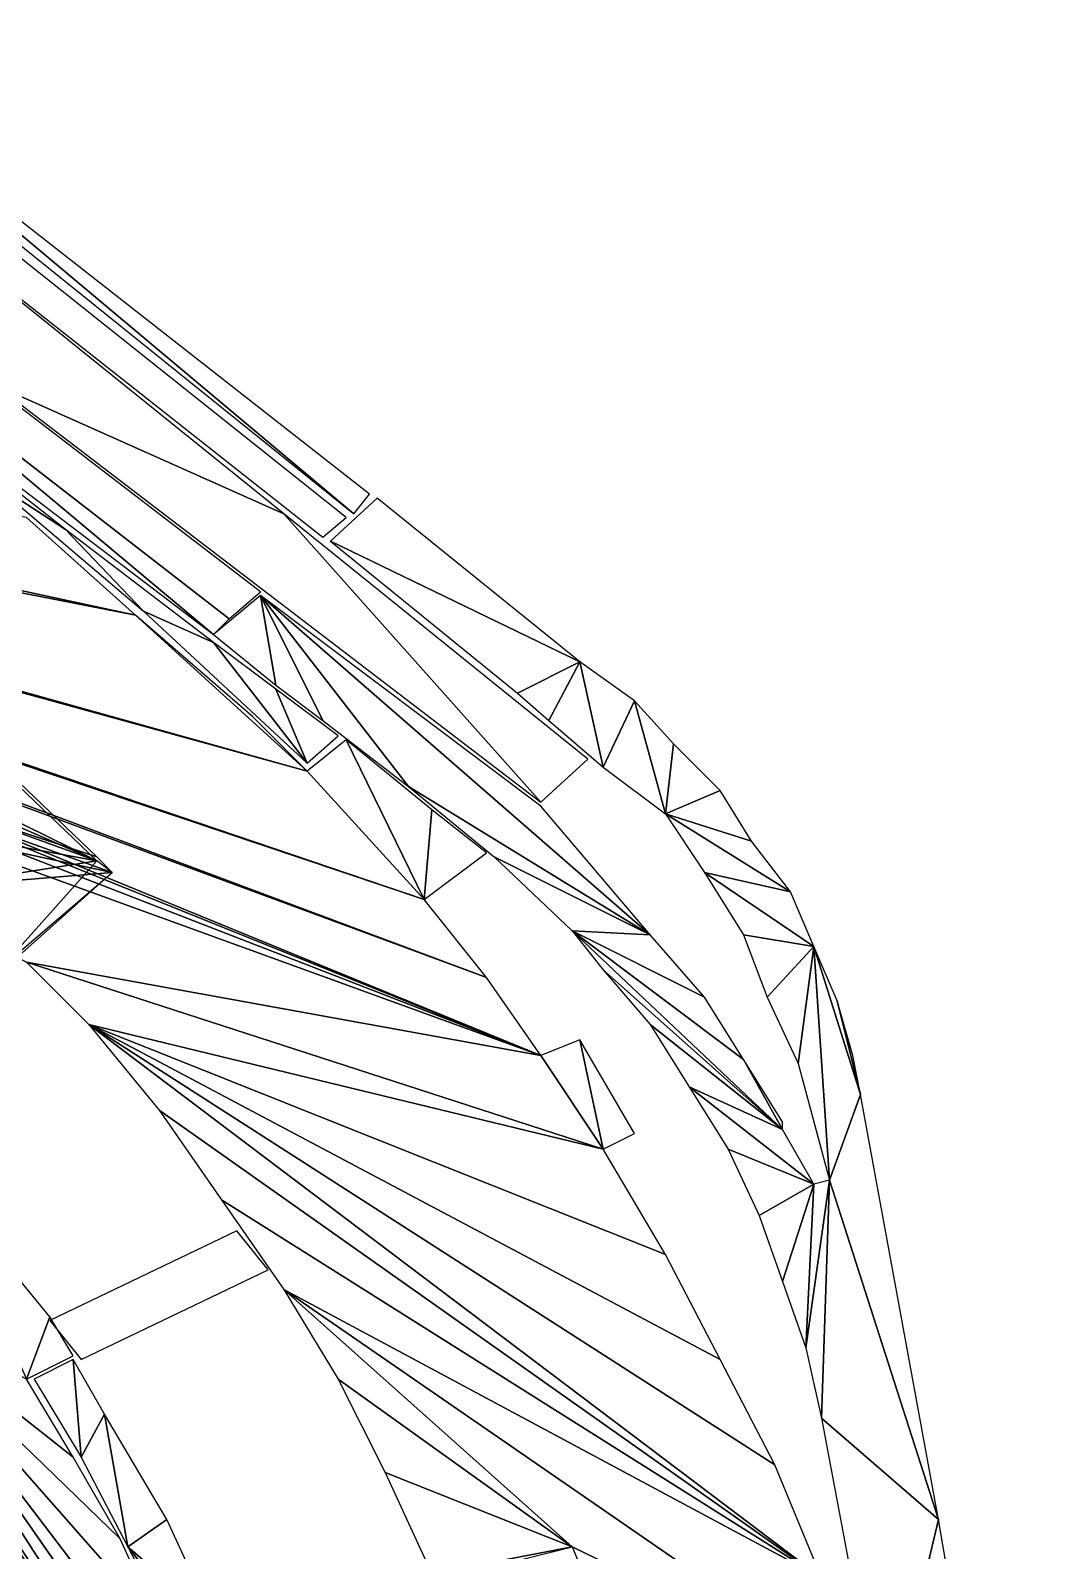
# Model space of a CAD drawing. Extents: x -35430092 to -35393830, y 11991942 to 12015432.
# Drawn here: x -35409951 to -35409587, y 12005075 to 12005618 of the extents above; entities that cross this region are included whole.
import ezdxf

# ---------------------------------------------------------------- set-up
doc = ezdxf.new("R2010")
doc.units = 0

msp = doc.modelspace()

# ---------------------------------------------------------------- linework, layer by layer
at = {"layer": 'mg_to_dxf', "color": 52}
for points in [[(-35409999.42, 12005577.94), (-35409999.42, 12005577.94), (-35409835.16, 12005445.7), (-35410041.18, 12005618.31)], [(-35410041.18, 12005618.31), (-35410041.18, 12005618.31), (-35409835.16, 12005445.7), (-35409829.59, 12005452.66)], [(-35410146.98, 12005601.6), (-35410146.98, 12005601.6), (-35409885.27, 12005402.54), (-35410046.75, 12005537.57)], [(-35409837.94, 12005444.3), (-35410002.2, 12005575.15), (-35410010.56, 12005566.8), (-35409846.3, 12005437.34)], [(-35410046.75, 12005537.57), (-35409879.7, 12005408.11), (-35409868.57, 12005417.85), (-35410035.61, 12005545.92)], [(-35410046.75, 12005537.57), (-35410046.75, 12005537.57), (-35409885.27, 12005402.54), (-35409879.7, 12005408.11)], [(-35409974.36, 12005537.57), (-35409974.36, 12005537.57), (-35409963.23, 12005491.63), (-35409860.22, 12005445.7)], [(-35410489.42, 12005533.39), (-35410489.42, 12005533.39), (-35409913.11, 12005409.5), (-35409952.09, 12005444.3)], [(-35410375.27, 12005499.98), (-35410375.27, 12005499.98), (-35409913.11, 12005409.5), (-35410489.42, 12005533.39)], [(-35409851.86, 12005353.82), (-35409851.86, 12005353.82), (-35409913.11, 12005409.5), (-35410375.27, 12005499.98)], [(-35410347.43, 12005490.24), (-35410347.43, 12005490.24), (-35409851.86, 12005353.82), (-35410375.27, 12005499.98)], [(-35409810.1, 12005307.88), (-35409810.1, 12005307.88), (-35409851.86, 12005353.82), (-35410347.43, 12005490.24)], [(-35410319.59, 12005479.1), (-35410319.59, 12005479.1), (-35409810.1, 12005307.88), (-35410347.43, 12005490.24)], [(-35409860.22, 12005445.7), (-35409860.22, 12005445.7), (-35409963.23, 12005491.63), (-35409768.34, 12005342.68)], [(-35409787.83, 12005280.04), (-35409787.83, 12005280.04), (-35409810.1, 12005307.88), (-35410319.59, 12005479.1)], [(-35410277.83, 12005461.01), (-35410277.83, 12005461.01), (-35409787.83, 12005280.04), (-35410319.59, 12005479.1)], [(-35409966.01, 12005458.22), (-35409966.01, 12005458.22), (-35409938.17, 12005440.13), (-35409982.71, 12005474.93)], [(-35409768.34, 12005252.2), (-35409768.34, 12005252.2), (-35409787.83, 12005280.04), (-35410277.83, 12005461.01)], [(-35410227.71, 12005437.34), (-35410227.71, 12005437.34), (-35409768.34, 12005252.2), (-35410277.83, 12005461.01)], [(-35409910.33, 12005410.89), (-35409910.33, 12005410.89), (-35409938.17, 12005440.13), (-35409966.01, 12005458.22)], [(-35409754.42, 12005392.8), (-35409754.42, 12005392.8), (-35409826.81, 12005451.26), (-35409843.51, 12005435.95)], [(-35409860.22, 12005445.7), (-35409860.22, 12005445.7), (-35409768.34, 12005342.68), (-35409751.64, 12005358)], [(-35409910.33, 12005410.89), (-35409910.33, 12005410.89), (-35409885.27, 12005399.76), (-35409938.17, 12005440.13)], [(-35410177.6, 12005410.89), (-35410177.6, 12005410.89), (-35409768.34, 12005252.2), (-35410227.71, 12005437.34)], [(-35409754.42, 12005392.8), (-35409754.42, 12005392.8), (-35409843.51, 12005435.95), (-35409776.69, 12005381.66)], [(-35409927.03, 12005321.8), (-35409927.03, 12005321.8), (-35409960.44, 12005353.82), (-35410110.78, 12005412.29)], [(-35410080.16, 12005388.62), (-35410080.16, 12005388.62), (-35409927.03, 12005321.8), (-35410110.78, 12005412.29)], [(-35409863, 12005384.45), (-35409863, 12005384.45), (-35409868.57, 12005416.46), (-35409885.27, 12005402.54)], [(-35409846.3, 12005371.92), (-35409846.3, 12005371.92), (-35409868.57, 12005416.46), (-35409863, 12005384.45)], [(-35409815.67, 12005348.25), (-35409815.67, 12005348.25), (-35409868.57, 12005416.46), (-35409846.3, 12005371.92)], [(-35409729.36, 12005295.36), (-35409729.36, 12005295.36), (-35409768.34, 12005341.29), (-35409868.57, 12005416.46)], [(-35409729.36, 12005295.36), (-35409729.36, 12005295.36), (-35409868.57, 12005416.46), (-35409815.67, 12005348.25)], [(-35409768.34, 12005252.2), (-35409768.34, 12005252.2), (-35410177.6, 12005410.89), (-35410144.19, 12005388.62)], [(-35409851.86, 12005353.82), (-35409851.86, 12005353.82), (-35409871.35, 12005373.31), (-35409913.11, 12005409.5)], [(-35409910.33, 12005410.89), (-35409910.33, 12005410.89), (-35409851.86, 12005356.6), (-35409885.27, 12005399.76)], [(-35409885.27, 12005399.76), (-35409885.27, 12005399.76), (-35409851.86, 12005356.6), (-35409863, 12005383.05)], [(-35409765.56, 12005371.92), (-35409765.56, 12005371.92), (-35409754.42, 12005392.8), (-35409776.69, 12005381.66)], [(-35409746.07, 12005355.21), (-35409746.07, 12005355.21), (-35409754.42, 12005392.8), (-35409765.56, 12005371.92)], [(-35409746.07, 12005355.21), (-35409746.07, 12005355.21), (-35409734.93, 12005378.88), (-35409754.42, 12005392.8)], [(-35409952.09, 12005285.61), (-35409952.09, 12005285.61), (-35409768.34, 12005252.2), (-35410144.19, 12005388.62)], [(-35409927.03, 12005321.8), (-35409927.03, 12005321.8), (-35410080.16, 12005388.62), (-35410046.75, 12005364.96)], [(-35409863, 12005383.05), (-35409863, 12005383.05), (-35409851.86, 12005356.6), (-35409840.73, 12005366.35)], [(-35409723.8, 12005338.51), (-35409723.8, 12005338.51), (-35409734.93, 12005378.88), (-35409746.07, 12005355.21)], [(-35409723.8, 12005338.51), (-35409723.8, 12005338.51), (-35409721.01, 12005363.56), (-35409734.93, 12005378.88)], [(-35410049.53, 12005363.56), (-35410049.53, 12005363.56), (-35409927.03, 12005323.2), (-35409960.44, 12005355.21)], [(-35409921.47, 12005317.63), (-35409921.47, 12005317.63), (-35409927.03, 12005323.2), (-35410049.53, 12005363.56)], [(-35409921.47, 12005317.63), (-35409921.47, 12005317.63), (-35410049.53, 12005363.56), (-35410018.91, 12005338.51)], [(-35410046.75, 12005364.96), (-35410046.75, 12005364.96), (-35410018.91, 12005338.51), (-35409927.03, 12005321.8)], [(-35409810.1, 12005307.88), (-35409810.1, 12005307.88), (-35409837.94, 12005364.96), (-35409851.86, 12005353.82)], [(-35409810.1, 12005307.88), (-35409810.1, 12005307.88), (-35409807.32, 12005339.9), (-35409837.94, 12005364.96)], [(-35409723.8, 12005338.51), (-35409723.8, 12005338.51), (-35409704.31, 12005346.86), (-35409721.01, 12005363.56)], [(-35409729.36, 12005295.36), (-35409729.36, 12005295.36), (-35409815.67, 12005348.25), (-35409785.05, 12005323.2)], [(-35409723.8, 12005338.51), (-35409723.8, 12005338.51), (-35409693.17, 12005328.76), (-35409704.31, 12005346.86)], [(-35409927.03, 12005321.8), (-35409927.03, 12005321.8), (-35410018.91, 12005338.51), (-35409988.28, 12005312.06)], [(-35409988.28, 12005312.06), (-35409988.28, 12005312.06), (-35409921.47, 12005317.63), (-35410018.91, 12005338.51)], [(-35409810.1, 12005307.88), (-35409810.1, 12005307.88), (-35409787.83, 12005324.59), (-35409807.32, 12005339.9)], [(-35409679.25, 12005310.67), (-35409679.25, 12005310.67), (-35409693.17, 12005328.76), (-35409723.8, 12005338.51)], [(-35409709.88, 12005317.63), (-35409709.88, 12005317.63), (-35409679.25, 12005310.67), (-35409723.8, 12005338.51)], [(-35409988.28, 12005312.06), (-35409988.28, 12005312.06), (-35409960.44, 12005284.22), (-35409927.03, 12005321.8)], [(-35409927.03, 12005321.8), (-35409927.03, 12005321.8), (-35409960.44, 12005284.22), (-35409921.47, 12005317.63)], [(-35409757.21, 12005296.75), (-35409757.21, 12005296.75), (-35409729.36, 12005295.36), (-35409785.05, 12005323.2)], [(-35409988.28, 12005312.06), (-35409988.28, 12005312.06), (-35409960.44, 12005282.83), (-35409921.47, 12005317.63)], [(-35409670.9, 12005291.18), (-35409670.9, 12005291.18), (-35409679.25, 12005310.67), (-35409709.88, 12005317.63)], [(-35409670.9, 12005291.18), (-35409670.9, 12005291.18), (-35409709.88, 12005317.63), (-35409695.96, 12005295.36)], [(-35409729.36, 12005295.36), (-35409729.36, 12005295.36), (-35409757.21, 12005296.75), (-35409709.88, 12005273.08)], [(-35409757.21, 12005296.75), (-35409757.21, 12005296.75), (-35409695.96, 12005250.81), (-35409709.88, 12005273.08)], [(-35409682.04, 12005225.75), (-35409682.04, 12005225.75), (-35409695.96, 12005250.81), (-35409757.21, 12005296.75)], [(-35409746.07, 12005282.83), (-35409746.07, 12005282.83), (-35409682.04, 12005225.75), (-35409757.21, 12005296.75)], [(-35409670.9, 12005291.18), (-35409670.9, 12005291.18), (-35409695.96, 12005295.36), (-35409687.6, 12005273.08)], [(-35409670.9, 12005291.18), (-35409670.9, 12005291.18), (-35409687.6, 12005273.08), (-35409676.47, 12005249.42)], [(-35409670.9, 12005291.18), (-35409670.9, 12005291.18), (-35409676.47, 12005249.42), (-35409665.33, 12005207.66)], [(-35409662.55, 12005271.69), (-35409662.55, 12005271.69), (-35409670.9, 12005291.18), (-35409654.19, 12005238.28)], [(-35409654.19, 12005238.28), (-35409654.19, 12005238.28), (-35409670.9, 12005291.18), (-35409665.33, 12005207.66)], [(-35409746.07, 12005218.79), (-35409746.07, 12005218.79), (-35409768.34, 12005252.2), (-35409952.09, 12005285.61)], [(-35409929.82, 12005263.34), (-35409929.82, 12005263.34), (-35409746.07, 12005218.79), (-35409952.09, 12005285.61)], [(-35409682.04, 12005225.75), (-35409682.04, 12005225.75), (-35409746.07, 12005282.83), (-35409729.36, 12005263.34)], [(-35409656.98, 12005252.2), (-35409656.98, 12005252.2), (-35409662.55, 12005271.69), (-35409654.19, 12005238.28)], [(-35409929.82, 12005263.34), (-35409929.82, 12005263.34), (-35409668.11, 12005065.67), (-35409684.82, 12005106.04)], [(-35409704.31, 12005143.62), (-35409704.31, 12005143.62), (-35409929.82, 12005263.34), (-35409684.82, 12005106.04)], [(-35409929.82, 12005263.34), (-35409929.82, 12005263.34), (-35409704.31, 12005143.62), (-35409723.8, 12005181.21)], [(-35409746.07, 12005218.79), (-35409746.07, 12005218.79), (-35409929.82, 12005263.34), (-35409723.8, 12005181.21)], [(-35409904.76, 12005232.71), (-35409904.76, 12005232.71), (-35409668.11, 12005065.67), (-35409929.82, 12005263.34)], [(-35409715.44, 12005241.07), (-35409715.44, 12005241.07), (-35409682.04, 12005225.75), (-35409729.36, 12005263.34)], [(-35409746.07, 12005218.79), (-35409746.07, 12005218.79), (-35409754.42, 12005257.77), (-35409768.34, 12005252.2)], [(-35409746.07, 12005218.79), (-35409746.07, 12005218.79), (-35409734.93, 12005224.36), (-35409754.42, 12005257.77)], [(-35409682.04, 12005225.75), (-35409682.04, 12005225.75), (-35409682.04, 12005228.54), (-35409695.96, 12005250.81)], [(-35409670.9, 12005206.26), (-35409670.9, 12005206.26), (-35409682.04, 12005225.75), (-35409715.44, 12005241.07)], [(-35409670.9, 12005206.26), (-35409670.9, 12005206.26), (-35409715.44, 12005241.07), (-35409701.52, 12005218.79)], [(-35409654.19, 12005238.28), (-35409654.19, 12005238.28), (-35409665.33, 12005207.66), (-35409626.35, 12005086.55)], [(-35409882.49, 12005200.7), (-35409882.49, 12005200.7), (-35409668.11, 12005065.67), (-35409904.76, 12005232.71)], [(-35409670.9, 12005206.26), (-35409670.9, 12005206.26), (-35409701.52, 12005218.79), (-35409690.39, 12005195.13)], [(-35409952.09, 12005136.66), (-35409952.09, 12005136.66), (-35409943.74, 12005158.94), (-35409982.71, 12005206.26)], [(-35409670.9, 12005206.26), (-35409670.9, 12005206.26), (-35409690.39, 12005195.13), (-35409682.04, 12005171.46)], [(-35409670.9, 12005206.26), (-35409670.9, 12005206.26), (-35409682.04, 12005171.46), (-35409673.68, 12005147.8)], [(-35409673.68, 12005147.8), (-35409673.68, 12005147.8), (-35409665.33, 12005207.66), (-35409670.9, 12005206.26)], [(-35409668.11, 12005122.74), (-35409668.11, 12005122.74), (-35409665.33, 12005207.66), (-35409673.68, 12005147.8)], [(-35409626.35, 12005086.55), (-35409626.35, 12005086.55), (-35409665.33, 12005207.66), (-35409668.11, 12005122.74)], [(-35409860.22, 12005168.68), (-35409860.22, 12005168.68), (-35409668.11, 12005065.67), (-35409882.49, 12005200.7)], [(-35409932.6, 12005143.62), (-35409865.78, 12005175.64), (-35409876.92, 12005189.56), (-35409943.74, 12005157.54)], [(-35409654.19, 12005026.69), (-35409654.19, 12005026.69), (-35409668.11, 12005065.67), (-35409860.22, 12005168.68)], [(-35409757.21, 12005076.81), (-35409757.21, 12005076.81), (-35409860.22, 12005168.68), (-35409840.73, 12005136.66)], [(-35409654.19, 12005026.69), (-35409654.19, 12005026.69), (-35409860.22, 12005168.68), (-35409757.21, 12005076.81)], [(-35409935.39, 12005108.82), (-35409935.39, 12005108.82), (-35410007.77, 12005165.9), (-35409918.68, 12005079.59)], [(-35409952.09, 12005136.66), (-35409952.09, 12005136.66), (-35410007.77, 12005165.9), (-35409935.39, 12005108.82)], [(-35409918.68, 12005079.59), (-35409918.68, 12005079.59), (-35410007.77, 12005165.9), (-35409904.76, 12005048.96)], [(-35409904.76, 12005048.96), (-35409904.76, 12005048.96), (-35410007.77, 12005165.9), (-35409888.06, 12005008.6)], [(-35410007.77, 12005165.9), (-35410007.77, 12005165.9), (-35409876.92, 12004977.97), (-35409888.06, 12005008.6)], [(-35410007.77, 12005165.9), (-35410007.77, 12005165.9), (-35409865.78, 12004944.56), (-35409876.92, 12004977.97)], [(-35409988.28, 12005126.92), (-35409988.28, 12005126.92), (-35409865.78, 12004944.56), (-35410007.77, 12005165.9)], [(-35409952.09, 12005136.66), (-35409952.09, 12005136.66), (-35409935.39, 12005145.02), (-35409943.74, 12005158.94)], [(-35409932.6, 12005108.82), (-35409932.6, 12005108.82), (-35409935.39, 12005143.62), (-35409949.31, 12005136.66)], [(-35409932.6, 12005108.82), (-35409932.6, 12005108.82), (-35409924.25, 12005124.13), (-35409935.39, 12005143.62)], [(-35409840.73, 12005136.66), (-35409840.73, 12005136.66), (-35409824.02, 12005103.25), (-35409757.21, 12005076.81)], [(-35409985.5, 12005119.96), (-35409985.5, 12005119.96), (-35409865.78, 12004944.56), (-35409988.28, 12005126.92)], [(-35409915.9, 12005076.81), (-35409915.9, 12005076.81), (-35409924.25, 12005124.13), (-35409932.6, 12005108.82)], [(-35409915.9, 12005076.81), (-35409915.9, 12005076.81), (-35409901.98, 12005086.55), (-35409924.25, 12005124.13)], [(-35409865.78, 12004944.56), (-35409865.78, 12004944.56), (-35409985.5, 12005119.96), (-35409952.09, 12005029.48)], [(-35409645.84, 12005004.42), (-35409645.84, 12005004.42), (-35409626.35, 12005086.55), (-35409668.11, 12005122.74)], [(-35409824.02, 12005103.25), (-35409824.02, 12005103.25), (-35409807.32, 12005067.06), (-35409757.21, 12005076.81)], [(-35409915.9, 12005076.81), (-35409915.9, 12005076.81), (-35409885.27, 12005050.36), (-35409901.98, 12005086.55)], [(-35409626.35, 12005086.55), (-35409626.35, 12005086.55), (-35409645.84, 12005004.42), (-35409587.38, 12004858.26)], [(-35409868.57, 12005016.95), (-35409868.57, 12005016.95), (-35409885.27, 12005050.36), (-35409915.9, 12005076.81)], [(-35409899.19, 12005044.79), (-35409899.19, 12005044.79), (-35409868.57, 12005016.95), (-35409915.9, 12005076.81)], [(-35409807.32, 12005067.06), (-35409807.32, 12005067.06), (-35409807.32, 12005064.28), (-35409757.21, 12005076.81)], [(-35409654.19, 12005026.69), (-35409654.19, 12005026.69), (-35409757.21, 12005076.81), (-35409746.07, 12005050.36)]]:
    msp.add_3dface(points, dxfattribs=at)

doc.saveas('drawing.dxf')
